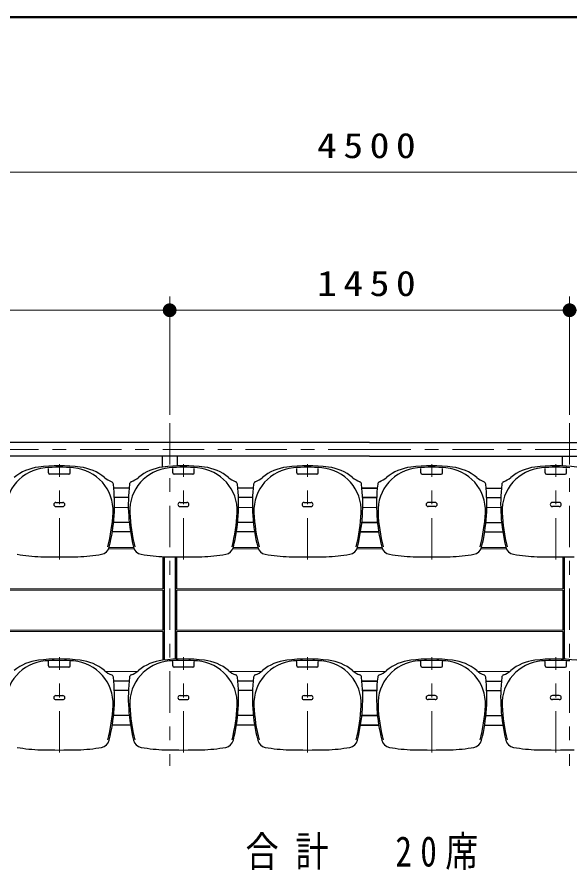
# Model space of a CAD drawing. Units: millimetres on the paper, scale 1:50. Extents: x -385 to 0, y -12 to 267.
# Drawn here: x -318.3 to -278.2, y 205.2 to 267 of the extents above; entities that cross this region are included whole.
import ezdxf

# ---------------------------------------------------------------- set-up
doc = ezdxf.new("R2010")
doc.units = ezdxf.units.MM
doc.linetypes.add('USER2', pattern=[6, 3, -1, 1, -1])
doc.layers.add('LY_1', color=7, linetype='Continuous', lineweight=25)
doc.layers.add('LY_2', color=7, linetype='Continuous', lineweight=13)
doc.styles.add('ＭＳ ゴシック', font='')
doc.styles.get('ＭＳ ゴシック').set_extended_font_data('MS Gothic')

# ---------------------------------------------------------------- blocks, each defined once
blk = doc.blocks.new('filled_dot')
at = {"color": 0, "linetype": 'Continuous', "lineweight": -2, "const_width": 1.25}
blk.add_lwpolyline([(-0.625, 0, 1), (0.625, 0, 1)], format="xyb", close=True, dxfattribs=at)

msp = doc.modelspace()

# ---------------------------------------------------------------- linework, layer by layer
at = {"layer": 'LY_1', "lineweight": 13}
for p, q in [((-337.725, 255.743), (-247.725, 255.743)), ((-307.225, 238.164), (-307.225, 246.743)), ((-278.225, 238.164), (-278.225, 246.743)), ((-336.225, 245.743), (-307.225, 245.743)), ((-307.225, 245.743), (-278.225, 245.743)), ((-278.225, 245.743), (-249.225, 245.743))]:
    msp.add_line(p, q, dxfattribs=at)
at = {"layer": 'LY_1', "linetype": 'USER2', "lineweight": 13}
for p, q in [((-307.225, 237.564), (-307.225, 212.71)), ((-278.225, 237.564), (-278.225, 212.71)), ((-292.725, 235.657), (-337.725, 235.657)), ((-292.725, 235.657), (-247.725, 235.657)), ((-315.225, 227.671), (-315.225, 234.591)), ((-306.225, 227.671), (-306.225, 234.591)), ((-297.225, 227.671), (-297.225, 234.591)), ((-288.225, 227.671), (-288.225, 234.591)), ((-279.225, 227.671), (-279.225, 234.591)), ((-315.225, 213.671), (-315.225, 220.591)), ((-306.225, 213.671), (-306.225, 220.591)), ((-297.225, 213.671), (-297.225, 220.591)), ((-288.225, 213.671), (-288.225, 220.591)), ((-279.225, 213.671), (-279.225, 220.591))]:
    msp.add_line(p, q, dxfattribs=at)
at = {"layer": 'LY_1'}
for p, q in [((-292.725, 236.143), (-337.725, 236.143)), ((-292.725, 236.143), (-247.725, 236.143)), ((-292.725, 235.171), (-337.725, 235.171)), ((-307.775, 235.171), (-307.775, 234.364)), ((-306.675, 235.171), (-306.675, 234.449)), ((-292.725, 235.171), (-247.725, 235.171)), ((-278.775, 235.171), (-278.775, 234.449)), ((-310.17, 232.847), (-311.278, 232.847)), ((-301.17, 232.847), (-302.278, 232.847)), ((-293.279, 232.847), (-292.172, 232.847)), ((-292.17, 232.847), (-293.278, 232.847)), ((-284.279, 232.847), (-283.172, 232.847)), ((-310.215, 232.167), (-311.23, 232.167)), ((-301.215, 232.167), (-302.23, 232.167)), ((-293.234, 232.167), (-292.219, 232.167)), ((-292.215, 232.167), (-293.23, 232.167)), ((-284.234, 232.167), (-283.219, 232.167)), ((-310.156, 230.347), (-311.287, 230.347)), ((-301.156, 230.347), (-302.287, 230.347)), ((-293.293, 230.347), (-292.163, 230.347)), ((-292.156, 230.347), (-293.287, 230.347)), ((-284.293, 230.347), (-283.163, 230.347)), ((-310.067, 229.667), (-311.377, 229.667)), ((-301.067, 229.667), (-302.377, 229.667)), ((-293.382, 229.667), (-292.072, 229.667)), ((-292.067, 229.667), (-293.377, 229.667)), ((-284.382, 229.667), (-283.072, 229.667)), ((-307.625, 227.873), (-307.625, 220.382)), ((-306.825, 227.86), (-306.825, 220.443)), ((-278.625, 227.86), (-278.625, 220.443)), ((-310.17, 218.847), (-311.278, 218.847)), ((-301.17, 218.847), (-302.278, 218.847)), ((-293.279, 218.847), (-292.172, 218.847)), ((-292.17, 218.847), (-293.278, 218.847)), ((-284.279, 218.847), (-283.172, 218.847)), ((-310.215, 218.167), (-311.23, 218.167)), ((-301.215, 218.167), (-302.23, 218.167)), ((-293.234, 218.167), (-292.219, 218.167)), ((-292.215, 218.167), (-293.23, 218.167)), ((-284.234, 218.167), (-283.219, 218.167)), ((-310.156, 216.347), (-311.287, 216.347)), ((-301.156, 216.347), (-302.287, 216.347)), ((-293.293, 216.347), (-292.163, 216.347)), ((-292.156, 216.347), (-293.287, 216.347)), ((-284.293, 216.347), (-283.163, 216.347)), ((-310.067, 215.667), (-311.377, 215.667)), ((-301.067, 215.667), (-302.377, 215.667)), ((-293.382, 215.667), (-292.072, 215.667)), ((-292.067, 215.667), (-293.377, 215.667)), ((-284.382, 215.667), (-283.072, 215.667))]:
    msp.add_line(p, q, dxfattribs=at)
at = {"layer": 'LY_1', "color": 4}
for p, q in [((-316.005, 233.957), (-316.005, 234.264)), ((-314.545, 233.857), (-315.905, 233.857)), ((-314.445, 233.957), (-314.445, 234.264)), ((-307.005, 233.957), (-307.005, 234.264)), ((-305.545, 233.857), (-306.905, 233.857)), ((-305.445, 233.957), (-305.445, 234.264)), ((-298.005, 233.957), (-298.005, 234.264)), ((-296.545, 233.857), (-297.905, 233.857)), ((-296.445, 233.957), (-296.445, 234.264)), ((-289.005, 233.957), (-289.005, 234.264)), ((-288.905, 233.857), (-287.545, 233.857)), ((-287.445, 233.957), (-287.445, 234.264)), ((-280.005, 233.957), (-280.005, 234.264)), ((-279.905, 233.857), (-278.545, 233.857)), ((-278.445, 233.957), (-278.445, 234.264)), ((-315.475, 231.807), (-314.975, 231.807)), ((-315.475, 231.507), (-314.975, 231.507)), ((-306.475, 231.807), (-305.975, 231.807)), ((-306.475, 231.507), (-305.975, 231.507)), ((-297.475, 231.807), (-296.975, 231.807)), ((-297.475, 231.507), (-296.975, 231.507)), ((-287.975, 231.807), (-288.475, 231.807)), ((-287.975, 231.507), (-288.475, 231.507)), ((-278.975, 231.807), (-279.475, 231.807)), ((-278.975, 231.507), (-279.475, 231.507)), ((-316.005, 219.957), (-316.005, 220.264)), ((-314.445, 219.957), (-314.445, 220.264)), ((-307.005, 219.957), (-307.005, 220.264)), ((-305.445, 219.957), (-305.445, 220.264)), ((-298.005, 219.957), (-298.005, 220.264)), ((-296.445, 219.957), (-296.445, 220.264)), ((-289.005, 219.957), (-289.005, 220.264)), ((-287.445, 219.957), (-287.445, 220.264)), ((-280.005, 219.957), (-280.005, 220.264)), ((-278.445, 219.957), (-278.445, 220.264)), ((-314.545, 219.857), (-315.905, 219.857)), ((-305.545, 219.857), (-306.905, 219.857)), ((-296.545, 219.857), (-297.905, 219.857)), ((-288.905, 219.857), (-287.545, 219.857)), ((-279.905, 219.857), (-278.545, 219.857)), ((-315.475, 217.807), (-314.975, 217.807)), ((-306.475, 217.807), (-305.975, 217.807)), ((-297.475, 217.807), (-296.975, 217.807)), ((-287.975, 217.807), (-288.475, 217.807)), ((-278.975, 217.807), (-279.475, 217.807)), ((-315.475, 217.507), (-314.975, 217.507)), ((-306.475, 217.507), (-305.975, 217.507)), ((-297.475, 217.507), (-296.975, 217.507)), ((-287.975, 217.507), (-288.475, 217.507)), ((-278.975, 217.507), (-279.475, 217.507))]:
    msp.add_line(p, q, dxfattribs=at)
at = {"layer": 'LY_1', "color": 40, "lineweight": 13}
for p, q in [((-310.223, 231.448), (-311.227, 231.448)), ((-301.223, 231.448), (-302.227, 231.448)), ((-292.725, 231.448), (-293.227, 231.448)), ((-292.725, 231.448), (-292.223, 231.448)), ((-284.227, 231.448), (-283.223, 231.448)), ((-309.801, 228.448), (-311.637, 228.448)), ((-309.843, 228.548), (-311.611, 228.548)), ((-300.801, 228.448), (-302.637, 228.448)), ((-300.843, 228.548), (-302.611, 228.548)), ((-292.725, 228.448), (-293.637, 228.448)), ((-292.725, 228.548), (-293.611, 228.548)), ((-292.725, 228.548), (-291.838, 228.548)), ((-292.725, 228.448), (-291.812, 228.448)), ((-284.648, 228.448), (-282.812, 228.448)), ((-284.607, 228.548), (-282.838, 228.548)), ((-307.725, 225.548), (-335.725, 225.548)), ((-307.725, 225.448), (-335.725, 225.448)), ((-292.725, 225.548), (-306.725, 225.548)), ((-292.725, 225.448), (-306.725, 225.448)), ((-292.725, 225.548), (-278.725, 225.548)), ((-292.725, 225.448), (-278.725, 225.448)), ((-307.725, 222.548), (-335.725, 222.548)), ((-307.725, 222.448), (-335.725, 222.448)), ((-292.725, 222.548), (-306.725, 222.548)), ((-292.725, 222.448), (-306.725, 222.448)), ((-292.725, 222.548), (-278.725, 222.548)), ((-292.725, 222.448), (-278.725, 222.448)), ((-309.583, 219.548), (-311.866, 219.548)), ((-300.583, 219.548), (-302.866, 219.548)), ((-292.725, 219.548), (-293.866, 219.548)), ((-292.725, 219.548), (-291.583, 219.548)), ((-284.866, 219.548), (-282.583, 219.548))]:
    msp.add_line(p, q, dxfattribs=at)
at = {"layer": 'LY_1', "color": 40}
for p, q in [((-307.725, 227.876), (-307.725, 225.548)), ((-306.725, 227.876), (-306.725, 225.548)), ((-278.725, 227.876), (-278.725, 225.548)), ((-307.725, 225.448), (-307.725, 222.548)), ((-306.725, 225.448), (-306.725, 222.548)), ((-278.725, 225.448), (-278.725, 222.548)), ((-307.725, 222.448), (-307.725, 220.369)), ((-306.725, 222.448), (-306.725, 220.369)), ((-278.725, 222.448), (-278.725, 220.369))]:
    msp.add_line(p, q, dxfattribs=at)
at = {"layer": 'LY_1', "color": 4}
for centre, radius, start, end in [((-315.225, 221.467), 12.99, 83.29891, 96.70109), ((-306.225, 221.467), 12.99, 83.29891, 96.70109), ((-297.225, 221.467), 12.99, 83.29891, 96.70109), ((-288.225, 221.467), 12.99, 83.29891, 96.70109), ((-279.225, 221.467), 12.99, 83.29891, 96.70109), ((-316.002, 231.208), 3.118, 94.56373, 182.71133), ((-316.348, 231.03), 3.361, 96.70109, 129.59635), ((-315.225, 221.467), 12.89, 85.43627, 94.56373), ((-315.905, 233.957), 0.1, 180, 270), ((-314.545, 233.957), 0.1, 270, 0), ((-314.447, 231.208), 3.118, 357.28867, 85.43627), ((-314.101, 231.03), 3.361, 50.40365, 83.29891), ((-307.002, 231.208), 3.118, 94.56373, 182.71133), ((-307.348, 231.03), 3.361, 96.70109, 129.59635), ((-306.225, 221.467), 12.89, 85.43627, 94.56373), ((-306.905, 233.957), 0.1, 180, 270), ((-305.545, 233.957), 0.1, 270, 0), ((-305.447, 231.208), 3.118, 357.28867, 85.43627), ((-305.101, 231.03), 3.361, 50.40365, 83.29891), ((-298.002, 231.208), 3.118, 94.56373, 182.71133), ((-298.348, 231.03), 3.361, 96.70109, 129.59635), ((-297.225, 221.467), 12.89, 85.43627, 94.56373), ((-297.905, 233.957), 0.1, 180, 270), ((-296.545, 233.957), 0.1, 270, 0), ((-296.447, 231.208), 3.118, 357.28867, 85.43627), ((-296.101, 231.03), 3.361, 50.40365, 83.29891), ((-289.002, 231.208), 3.118, 94.56373, 182.71133), ((-289.348, 231.03), 3.361, 96.70109, 129.59635), ((-288.225, 221.467), 12.89, 85.43627, 94.56373), ((-288.905, 233.957), 0.1, 180, 270), ((-287.545, 233.957), 0.1, 270, 0), ((-287.447, 231.208), 3.118, 357.28867, 85.43627), ((-287.101, 231.03), 3.361, 50.40365, 83.29891), ((-280.002, 231.208), 3.118, 94.56373, 182.71133), ((-280.348, 231.03), 3.361, 96.70109, 129.59635), ((-279.225, 221.467), 12.89, 85.43627, 94.56373), ((-279.905, 233.957), 0.1, 180, 270), ((-278.545, 233.957), 0.1, 270, 0), ((-310.592, 235.273), 2.145, 230.40365, 246.99263), ((-324.001, 231.668), 12.776, 345.95715, 6.60678), ((-311.508, 233.115), 0.2, 6.60678, 66.99263), ((-297.449, 231.668), 12.776, 173.39322, 194.04285), ((-309.941, 233.115), 0.2, 113.00737, 173.39322), ((-310.858, 235.273), 2.145, 293.00737, 309.59635), ((-301.592, 235.273), 2.145, 230.40365, 246.99263), ((-315.001, 231.668), 12.776, 345.95715, 6.60678), ((-302.508, 233.115), 0.2, 6.60678, 66.99263), ((-288.449, 231.668), 12.776, 173.39322, 194.04285), ((-300.941, 233.115), 0.2, 113.00737, 173.39322), ((-301.858, 235.273), 2.145, 293.00737, 309.59635), ((-292.592, 235.273), 2.145, 230.40365, 246.99263), ((-306.001, 231.668), 12.776, 345.95715, 6.60678), ((-293.508, 233.115), 0.2, 6.60678, 66.99263), ((-279.449, 231.668), 12.776, 173.39322, 194.04285), ((-291.941, 233.115), 0.2, 113.00737, 173.39322), ((-292.858, 235.273), 2.145, 293.00737, 309.59635), ((-283.592, 235.273), 2.145, 230.40365, 246.99263), ((-297.001, 231.668), 12.776, 345.95715, 6.60678), ((-284.508, 233.115), 0.2, 6.60678, 66.99263), ((-270.449, 231.668), 12.776, 173.39322, 194.04285), ((-282.941, 233.115), 0.2, 113.00737, 173.39322), ((-283.858, 235.273), 2.145, 293.00737, 309.59635), ((-315.475, 231.657), 0.15, 90, 270), ((-314.975, 231.657), 0.15, 270, 90), ((-306.475, 231.657), 0.15, 90, 270), ((-305.975, 231.657), 0.15, 270, 90), ((-297.475, 231.657), 0.15, 90, 270), ((-296.975, 231.657), 0.15, 270, 90), ((-288.475, 231.657), 0.15, 90, 270), ((-287.975, 231.657), 0.15, 270, 90), ((-279.475, 231.657), 0.15, 90, 270), ((-278.975, 231.657), 0.15, 270, 90), ((-323.595, 231.641), 12.276, 345.59908, 357.28867), ((-297.855, 231.641), 12.276, 182.71133, 194.40092), ((-314.595, 231.641), 12.276, 345.59908, 357.28867), ((-288.855, 231.641), 12.276, 182.71133, 194.40092), ((-305.595, 231.641), 12.276, 345.59908, 357.28867), ((-279.855, 231.641), 12.276, 182.71133, 194.40092), ((-296.595, 231.641), 12.276, 345.59908, 357.28867), ((-270.855, 231.641), 12.276, 182.71133, 194.40092), ((-312.286, 228.737), 0.7, 280.50659, 345.95715), ((-309.164, 228.737), 0.7, 194.04285, 259.49341), ((-303.286, 228.737), 0.7, 280.50659, 345.95715), ((-300.164, 228.737), 0.7, 194.04285, 259.49341), ((-294.286, 228.737), 0.7, 280.50659, 345.95715), ((-291.164, 228.737), 0.7, 194.04285, 259.49341), ((-285.286, 228.737), 0.7, 280.50659, 345.95715), ((-282.164, 228.737), 0.7, 194.04285, 259.49341), ((-316.334, 238.604), 10.734, 259.49341, 268.7663), ((-315.225, 290.115), 62.258, 268.7663, 271.2337), ((-314.115, 238.604), 10.734, 271.2337, 280.50659), ((-307.334, 238.604), 10.734, 259.49341, 268.7663), ((-306.225, 290.115), 62.258, 268.7663, 271.2337), ((-305.115, 238.604), 10.734, 271.2337, 280.50659), ((-298.334, 238.604), 10.734, 259.49341, 268.7663), ((-297.225, 290.115), 62.258, 268.7663, 271.2337), ((-296.115, 238.604), 10.734, 271.2337, 280.50659), ((-289.334, 238.604), 10.734, 259.49341, 268.7663), ((-288.225, 290.115), 62.258, 268.7663, 271.2337), ((-287.115, 238.604), 10.734, 271.2337, 280.50659), ((-280.334, 238.604), 10.734, 259.49341, 268.7663), ((-279.225, 290.115), 62.258, 268.7663, 271.2337), ((-316.002, 217.208), 3.118, 94.56373, 182.71133), ((-316.348, 217.03), 3.361, 96.70109, 129.59635), ((-315.225, 207.467), 12.99, 83.29891, 96.70109), ((-315.225, 207.467), 12.89, 85.43627, 94.56373), ((-314.447, 217.208), 3.118, 357.28867, 85.43627), ((-314.101, 217.03), 3.361, 50.40365, 83.29891), ((-307.002, 217.208), 3.118, 94.56373, 182.71133), ((-307.348, 217.03), 3.361, 96.70109, 129.59635), ((-306.225, 207.467), 12.99, 83.29891, 96.70109), ((-306.225, 207.467), 12.89, 85.43627, 94.56373), ((-305.447, 217.208), 3.118, 357.28867, 85.43627), ((-305.101, 217.03), 3.361, 50.40365, 83.29891), ((-298.002, 217.208), 3.118, 94.56373, 182.71133), ((-298.348, 217.03), 3.361, 96.70109, 129.59635), ((-297.225, 207.467), 12.99, 83.29891, 96.70109), ((-297.225, 207.467), 12.89, 85.43627, 94.56373), ((-296.447, 217.208), 3.118, 357.28867, 85.43627), ((-296.101, 217.03), 3.361, 50.40365, 83.29891), ((-289.002, 217.208), 3.118, 94.56373, 182.71133), ((-289.348, 217.03), 3.361, 96.70109, 129.59635), ((-288.225, 207.467), 12.99, 83.29891, 96.70109), ((-288.225, 207.467), 12.89, 85.43627, 94.56373), ((-287.447, 217.208), 3.118, 357.28867, 85.43627), ((-287.101, 217.03), 3.361, 50.40365, 83.29891), ((-280.002, 217.208), 3.118, 94.56373, 182.71133), ((-280.348, 217.03), 3.361, 96.70109, 129.59635), ((-279.225, 207.467), 12.99, 83.29891, 96.70109), ((-279.225, 207.467), 12.89, 85.43627, 94.56373), ((-315.905, 219.957), 0.1, 180, 270), ((-314.545, 219.957), 0.1, 270, 0), ((-310.592, 221.273), 2.145, 230.40365, 246.99263), ((-310.858, 221.273), 2.145, 293.00737, 309.59635), ((-306.905, 219.957), 0.1, 180, 270), ((-305.545, 219.957), 0.1, 270, 0), ((-301.592, 221.273), 2.145, 230.40365, 246.99263), ((-301.858, 221.273), 2.145, 293.00737, 309.59635), ((-297.905, 219.957), 0.1, 180, 270), ((-296.545, 219.957), 0.1, 270, 0), ((-292.592, 221.273), 2.145, 230.40365, 246.99263), ((-292.858, 221.273), 2.145, 293.00737, 309.59635), ((-288.905, 219.957), 0.1, 180, 270), ((-287.545, 219.957), 0.1, 270, 0), ((-283.592, 221.273), 2.145, 230.40365, 246.99263), ((-283.858, 221.273), 2.145, 293.00737, 309.59635), ((-279.905, 219.957), 0.1, 180, 270), ((-278.545, 219.957), 0.1, 270, 0), ((-324.001, 217.668), 12.776, 345.95715, 6.60678), ((-311.508, 219.115), 0.2, 6.60678, 66.99263), ((-297.449, 217.668), 12.776, 173.39322, 194.04285), ((-309.941, 219.115), 0.2, 113.00737, 173.39322), ((-315.001, 217.668), 12.776, 345.95715, 6.60678), ((-302.508, 219.115), 0.2, 6.60678, 66.99263), ((-288.449, 217.668), 12.776, 173.39322, 194.04285), ((-300.941, 219.115), 0.2, 113.00737, 173.39322), ((-306.001, 217.668), 12.776, 345.95715, 6.60678), ((-293.508, 219.115), 0.2, 6.60678, 66.99263), ((-279.449, 217.668), 12.776, 173.39322, 194.04285), ((-291.941, 219.115), 0.2, 113.00737, 173.39322), ((-297.001, 217.668), 12.776, 345.95715, 6.60678), ((-284.508, 219.115), 0.2, 6.60678, 66.99263), ((-270.449, 217.668), 12.776, 173.39322, 194.04285), ((-282.941, 219.115), 0.2, 113.00737, 173.39322), ((-315.475, 217.657), 0.15, 90, 270), ((-314.975, 217.657), 0.15, 270, 90), ((-306.475, 217.657), 0.15, 90, 270), ((-305.975, 217.657), 0.15, 270, 90), ((-297.475, 217.657), 0.15, 90, 270), ((-296.975, 217.657), 0.15, 270, 90), ((-288.475, 217.657), 0.15, 90, 270), ((-287.975, 217.657), 0.15, 270, 90), ((-279.475, 217.657), 0.15, 90, 270), ((-278.975, 217.657), 0.15, 270, 90), ((-323.595, 217.641), 12.276, 345.59908, 357.28867), ((-297.855, 217.641), 12.276, 182.71133, 194.40092), ((-314.595, 217.641), 12.276, 345.59908, 357.28867), ((-288.855, 217.641), 12.276, 182.71133, 194.40092), ((-305.595, 217.641), 12.276, 345.59908, 357.28867), ((-279.855, 217.641), 12.276, 182.71133, 194.40092), ((-296.595, 217.641), 12.276, 345.59908, 357.28867), ((-270.855, 217.641), 12.276, 182.71133, 194.40092), ((-316.334, 224.604), 10.734, 259.49341, 268.7663), ((-314.115, 224.604), 10.734, 271.2337, 280.50659), ((-312.286, 214.737), 0.7, 280.50659, 345.95715), ((-309.164, 214.737), 0.7, 194.04285, 259.49341), ((-307.334, 224.604), 10.734, 259.49341, 268.7663), ((-305.115, 224.604), 10.734, 271.2337, 280.50659), ((-303.286, 214.737), 0.7, 280.50659, 345.95715), ((-300.164, 214.737), 0.7, 194.04285, 259.49341), ((-298.334, 224.604), 10.734, 259.49341, 268.7663), ((-296.115, 224.604), 10.734, 271.2337, 280.50659), ((-294.286, 214.737), 0.7, 280.50659, 345.95715), ((-291.164, 214.737), 0.7, 194.04285, 259.49341), ((-289.334, 224.604), 10.734, 259.49341, 268.7663), ((-287.115, 224.604), 10.734, 271.2337, 280.50659), ((-285.286, 214.737), 0.7, 280.50659, 345.95715), ((-282.164, 214.737), 0.7, 194.04285, 259.49341), ((-280.334, 224.604), 10.734, 259.49341, 268.7663), ((-315.225, 276.115), 62.258, 268.7663, 271.2337), ((-306.225, 276.115), 62.258, 268.7663, 271.2337), ((-297.225, 276.115), 62.258, 268.7663, 271.2337), ((-288.225, 276.115), 62.258, 268.7663, 271.2337), ((-279.225, 276.115), 62.258, 268.7663, 271.2337)]:
    msp.add_arc(centre, radius, start, end, dxfattribs=at)
at = {"layer": 'LY_2', "lineweight": 50}
msp.add_line((0, 267), (-385, 267), dxfattribs=at)

# ---------------------------------------------------------------- block references
at = {"layer": 'LY_1', "lineweight": 13, "xscale": 0.4, "yscale": 0.4, "rotation": 180}
for p in [(-307.225, 245.743), (-278.225, 245.743)]:
    msp.add_blockref('filled_dot', p, dxfattribs=at)
at = {"layer": 'LY_1', "lineweight": 13, "xscale": 0.4, "yscale": 0.4}
for p in [(-307.225, 245.743), (-278.225, 245.743)]:
    msp.add_blockref('filled_dot', p, dxfattribs=at)

# ---------------------------------------------------------------- texts
at = {"layer": 'LY_1', "style": 'ＭＳ ゴシック'}
for s, insert, char_height, attachment_point in [('\\T1.33;\\W1.15;4500', (-292.725, 256.743), 1.833, 8), ('\\T1.33;\\W1.15;1450', (-292.725, 246.743), 1.833, 8), ('\\T1.51;\\W0.8;合計\u300020席', (-301.725, 206.385), 2.199, 4)]:
    msp.add_mtext(s, dxfattribs=dict(at, insert=insert, char_height=char_height, attachment_point=attachment_point))

doc.saveas('drawing.dxf')
